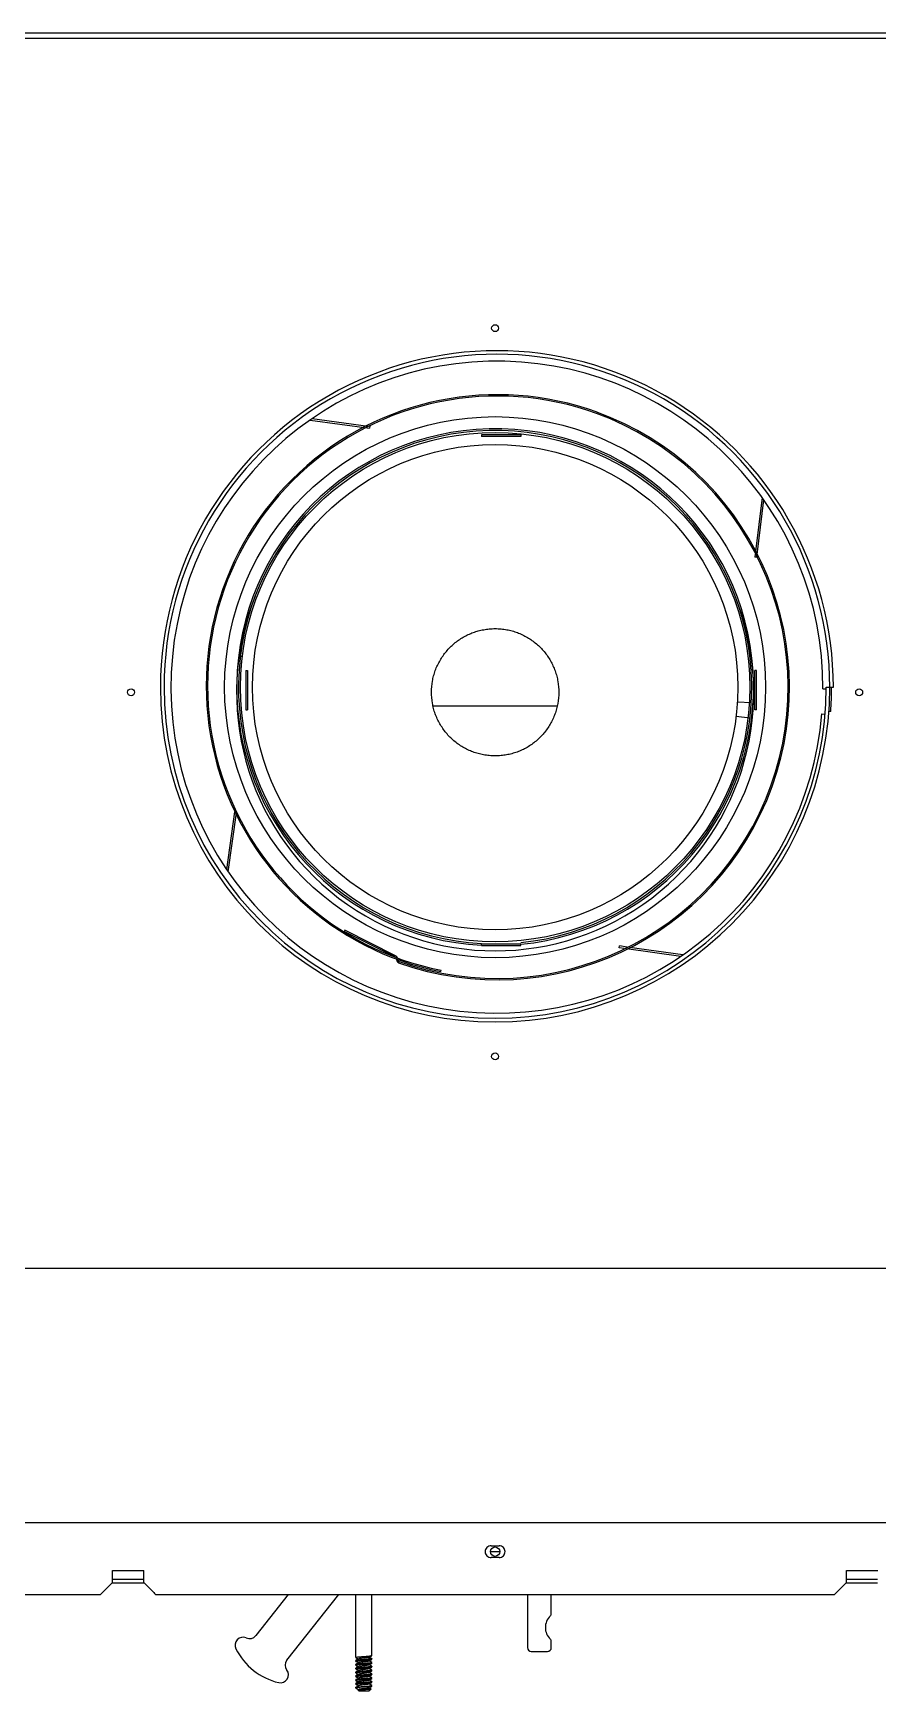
# Model space of a CAD drawing. Header units: inches. Extents: x 16 to 102.3, y 9.9 to 90.2.
# Drawn here: x 29.25 to 42.52, y 63.77 to 89.81 of the extents above; entities that cross this region are included whole.
import ezdxf

# ---------------------------------------------------------------- set-up
doc = ezdxf.new("R2010")
doc.units = ezdxf.units.IN
doc.header["$LTSCALE"] = 6.6
doc.header["$MEASUREMENT"] = 0
doc.layers.get('0').update_dxf_attribs({"linetype": 'CONTINUOUS'})

msp = doc.modelspace()

# ---------------------------------------------------------------- linework, layer by layer
at = {"color": 3, "linetype": 'CONTINUOUS'}
for p, q in [((16.591, 89.733), (56.423, 89.733)), ((51.007, 89.814), (22.007, 89.814)), ((33.632, 83.759), (34.512, 83.641)), ((36.913, 83.506), (36.293, 83.506)), ((40.726, 82.484), (40.62, 81.623)), ((40.615, 81.585), (40.614, 81.579)), ((32.589, 79.802), (32.589, 79.182)), ((40.616, 79.182), (40.616, 79.802)), ((32.29, 76.673), (32.418, 77.583)), ((34.932, 75.302), (34.136, 75.701)), ((36.293, 75.479), (36.913, 75.479)), ((38.534, 75.435), (38.456, 75.446)), ((39.423, 75.309), (38.572, 75.43)), ((36.434, 65.959), (36.581, 65.959)), ((36.445, 66.052), (36.57, 66.052)), ((30.494, 65.66), (30.988, 65.66)), ((30.494, 65.472), (30.494, 65.66)), ((30.988, 65.472), (30.988, 65.66)), ((36.57, 65.864), (36.445, 65.864)), ((42.027, 65.66), (42.519, 65.66)), ((42.027, 65.472), (42.027, 65.66)), ((30.988, 65.521), (30.498, 65.521)), ((30.498, 65.47), (30.988, 65.47)), ((42.517, 65.521), (42.027, 65.521)), ((42.027, 65.47), (42.517, 65.47)), ((22.75, 65.285), (30.309, 65.285)), ((31.173, 65.285), (41.841, 65.285)), ((33.255, 65.285), (32.746, 64.639)), ((33.236, 64.252), (34.052, 65.285))]:
    msp.add_line(p, q, dxfattribs=at)
at = {"color": 7, "linetype": 'CONTINUOUS'}
for p, q in [((33.599, 83.735), (34.532, 83.61)), ((34.536, 83.638), (34.532, 83.61)), ((36.293, 83.506), (36.293, 83.478)), ((36.913, 83.478), (36.293, 83.478)), ((36.913, 83.506), (36.913, 83.478)), ((40.702, 82.517), (40.597, 81.67)), ((40.593, 81.631), (40.587, 81.583)), ((40.614, 81.579), (40.587, 81.583)), ((32.534, 80.016), (32.504, 80.02)), ((32.589, 79.802), (32.617, 79.802)), ((32.617, 79.802), (32.617, 79.182)), ((40.616, 79.802), (40.588, 79.802)), ((40.588, 79.182), (40.588, 79.802)), ((41.657, 79.511), (41.708, 79.511)), ((41.709, 79.539), (41.765, 79.539)), ((41.765, 79.538), (41.821, 79.538)), ((32.589, 79.182), (32.617, 79.182)), ((35.534, 79.246), (37.481, 79.246)), ((40.314, 79.311), (40.532, 79.298)), ((40.616, 79.182), (40.588, 79.182)), ((40.293, 79.084), (40.511, 79.058)), ((41.64, 79.12), (41.692, 79.116)), ((41.779, 79.157), (41.751, 79.159)), ((32.313, 76.639), (32.443, 77.563)), ((34.146, 75.72), (34.136, 75.701)), ((34.941, 75.321), (34.146, 75.72)), ((36.293, 75.479), (36.293, 75.507)), ((36.293, 75.507), (36.913, 75.507)), ((36.913, 75.479), (36.913, 75.507)), ((38.456, 75.446), (38.46, 75.474)), ((38.581, 75.457), (38.46, 75.474)), ((39.457, 75.332), (38.619, 75.451)), ((34.992, 75.21), (34.999, 75.23)), ((35.654, 75.071), (35.658, 75.092)), ((18.724, 70.414), (54.291, 70.414)), ((18.724, 66.414), (54.291, 66.414)), ((34.319, 64.296), (34.319, 65.285)), ((34.569, 64.323), (34.569, 65.285)), ((37.015, 65.285), (37.015, 64.451)), ((37.39, 64.989), (37.39, 65.285)), ((34.32, 64.336), (34.319, 64.336)), ((37.075, 64.391), (37.33, 64.391)), ((37.39, 64.451), (37.39, 64.544)), ((34.32, 64.295), (34.319, 64.296)), ((34.32, 64.247), (34.319, 64.246)), ((34.319, 64.236), (34.319, 64.246)), ((34.32, 64.235), (34.319, 64.236)), ((34.32, 64.187), (34.319, 64.186)), ((34.319, 64.176), (34.319, 64.186)), ((34.32, 64.175), (34.319, 64.176)), ((34.32, 64.127), (34.319, 64.126)), ((34.319, 64.116), (34.319, 64.126)), ((34.32, 64.115), (34.319, 64.116)), ((34.32, 64.067), (34.319, 64.066)), ((34.319, 64.056), (34.319, 64.066)), ((34.555, 64.321), (34.517, 64.296)), ((34.517, 64.296), (34.555, 64.271)), ((34.53, 64.3), (34.569, 64.323)), ((34.567, 64.282), (34.569, 64.279)), ((34.568, 64.265), (34.569, 64.266)), ((34.568, 64.217), (34.569, 64.216)), ((34.568, 64.205), (34.569, 64.206)), ((34.568, 64.157), (34.569, 64.156)), ((34.568, 64.097), (34.569, 64.096)), ((34.568, 64.085), (34.569, 64.086)), ((34.569, 64.266), (34.569, 64.279)), ((34.569, 64.206), (34.569, 64.216)), ((34.569, 64.146), (34.569, 64.156)), ((34.569, 64.086), (34.569, 64.096)), ((34.32, 64.055), (34.319, 64.056)), ((34.32, 64.007), (34.319, 64.006)), ((34.319, 63.996), (34.319, 64.006)), ((34.32, 63.995), (34.319, 63.996)), ((34.32, 63.947), (34.319, 63.946)), ((34.319, 63.936), (34.319, 63.946)), ((34.32, 63.935), (34.319, 63.936)), ((34.319, 63.876), (34.319, 63.886)), ((34.32, 63.875), (34.319, 63.876)), ((34.319, 63.826), (34.32, 63.827)), ((34.319, 63.816), (34.319, 63.826)), ((34.319, 63.816), (34.32, 63.815)), ((34.32, 63.815), (34.335, 63.806)), ((34.335, 63.806), (34.357, 63.794)), ((34.568, 64.037), (34.569, 64.036)), ((34.568, 64.025), (34.569, 64.026)), ((34.568, 63.977), (34.569, 63.976)), ((34.568, 63.965), (34.569, 63.966)), ((34.568, 63.917), (34.569, 63.916)), ((34.568, 63.905), (34.569, 63.906)), ((34.569, 63.856), (34.568, 63.857)), ((34.569, 63.846), (34.568, 63.845)), ((34.569, 64.026), (34.569, 64.036)), ((34.569, 63.966), (34.569, 63.976)), ((34.569, 63.906), (34.569, 63.916)), ((34.569, 63.846), (34.569, 63.856)), ((34.364, 63.793), (34.352, 63.786)), ((34.368, 63.771), (34.352, 63.785)), ((34.357, 63.794), (34.361, 63.791)), ((34.368, 63.771), (34.521, 63.771)), ((34.521, 63.771), (34.558, 63.803)), ((34.558, 63.803), (34.558, 63.803))]:
    msp.add_line(p, q, dxfattribs=at)
for points in [[(34.32, 64.295), (34.335, 64.286), (34.353, 64.276), (34.361, 64.271)], [(34.364, 64.273), (34.353, 64.266), (34.335, 64.256), (34.32, 64.247)], [(34.32, 64.235), (34.335, 64.226), (34.353, 64.216), (34.361, 64.211)], [(34.364, 64.213), (34.353, 64.206), (34.335, 64.196), (34.32, 64.187)], [(34.32, 64.175), (34.335, 64.166), (34.353, 64.156), (34.361, 64.151)], [(34.364, 64.153), (34.353, 64.146), (34.335, 64.136), (34.32, 64.127)], [(34.32, 64.115), (34.335, 64.106), (34.353, 64.096), (34.361, 64.091)], [(34.364, 64.093), (34.353, 64.086), (34.335, 64.076), (34.32, 64.067)], [(34.524, 64.239), (34.536, 64.246), (34.554, 64.256), (34.568, 64.265)], [(34.524, 64.179), (34.536, 64.186), (34.554, 64.196), (34.568, 64.205)], [(34.524, 64.119), (34.536, 64.126), (34.554, 64.136), (34.568, 64.145)], [(34.524, 64.059), (34.536, 64.066), (34.554, 64.076), (34.568, 64.085)], [(34.568, 64.217), (34.553, 64.226), (34.536, 64.236), (34.528, 64.241)], [(34.568, 64.157), (34.553, 64.166), (34.536, 64.176), (34.528, 64.181)], [(34.568, 64.097), (34.553, 64.106), (34.536, 64.116), (34.528, 64.121)], [(34.567, 64.282), (34.557, 64.287), (34.54, 64.297), (34.533, 64.302)], [(34.32, 64.055), (34.335, 64.046), (34.353, 64.036), (34.361, 64.031)], [(34.364, 64.033), (34.353, 64.026), (34.335, 64.016), (34.32, 64.007)], [(34.32, 63.995), (34.335, 63.986), (34.353, 63.976), (34.361, 63.971)], [(34.364, 63.973), (34.353, 63.966), (34.335, 63.956), (34.32, 63.947)], [(34.32, 63.935), (34.335, 63.926), (34.353, 63.916), (34.361, 63.911)], [(34.364, 63.913), (34.353, 63.906), (34.335, 63.896), (34.32, 63.887)], [(34.32, 63.875), (34.335, 63.866), (34.353, 63.856), (34.361, 63.851)], [(34.364, 63.853), (34.353, 63.846), (34.335, 63.836), (34.32, 63.827)], [(34.524, 63.999), (34.536, 64.006), (34.554, 64.016), (34.568, 64.025)], [(34.524, 63.939), (34.536, 63.946), (34.554, 63.956), (34.568, 63.965)], [(34.524, 63.879), (34.536, 63.886), (34.554, 63.896), (34.568, 63.905)], [(34.524, 63.819), (34.536, 63.826), (34.554, 63.836), (34.568, 63.845)], [(34.568, 64.037), (34.553, 64.046), (34.536, 64.056), (34.528, 64.061)], [(34.568, 63.977), (34.553, 63.986), (34.536, 63.996), (34.528, 64.001)], [(34.568, 63.917), (34.553, 63.926), (34.536, 63.936), (34.528, 63.941)], [(34.568, 63.857), (34.553, 63.866), (34.535, 63.876), (34.528, 63.881)], [(34.558, 63.803), (34.535, 63.816), (34.528, 63.821)]]:
    msp.add_lwpolyline(points, dxfattribs=at)
at = {"color": 3, "linetype": 'CONTINUOUS'}
for centre, radius in [((36.507, 85.179), 0.0545), ((36.507, 79.539), 4.25), ((30.787, 79.459), 0.0545), ((42.227, 79.459), 0.0545), ((36.507, 73.739), 0.0545), ((36.507, 65.958), 0.0735)]:
    msp.add_circle(centre, radius, dxfattribs=at)
at = {"color": 7, "linetype": 'CONTINUOUS'}
for radius in [4.002, 3.813]:
    msp.add_circle((36.507, 79.539), radius, dxfattribs=at)
for centre, radius, start, end in [((36.535, 79.539), 5.286, 359.9863, 180), ((36.535, 79.539), 5.23, 359.9863, 180), ((36.535, 79.539), 5.122, 359.6868, 355.3132), ((36.543, 79.559), 4.554, 70, 258.8021), ((36.507, 79.539), 4.06, 275.749, 266.9618), ((36.535, 79.539), 4.575, 250.374, 70), ((36.507, 79.539), 4.032, 275.7444, 266.9521), ((36.507, 79.539), 5.258, 180, 360), ((36.507, 79.539), 5.202, 180, 360), ((34.911, 75.26), 0.068, 20.3346, 63.374), ((35.009, 75.258), 0.03, 178.8149, 250.374), ((37.546, 64.766), 0.25, 134.1688, 225.8312), ((37.33, 64.989), 0.06, 314.1688, 360), ((37.33, 64.544), 0.06, 0, 45.8312), ((37.075, 64.451), 0.06, 180, 270), ((37.33, 64.451), 0.06, 270, 360)]:
    msp.add_arc(centre, radius, start, end, dxfattribs=at)
at = {"color": 3, "linetype": 'CONTINUOUS'}
for centre, radius, start, end in [((36.543, 79.559), 4.575, 70, 258.8021), ((36.535, 79.539), 4.596, 250.374, 70), ((36.507, 79.459), 4.062, 158.1968, 21.8216), ((36.535, 79.539), 5.258, 355.833, 359.9863), ((35.009, 75.258), 0.051, 178.8149, 250.374), ((32.546, 64.488), 0.125, 66.1735, 206.3191), ((32.647, 64.717), 0.125, 246.1735, 321.696), ((33.331, 64.876), 1, 206.3191, 257.0729), ((33.135, 64.023), 0.125, 257.0729, 37.2185), ((33.334, 64.174), 0.125, 141.696, 217.2185)]:
    msp.add_arc(centre, radius, start, end, dxfattribs=at)
for points, knots in [([(36.507, 78.459), (36.476, 78.459), (36.415, 78.462), (36.325, 78.474), (36.24, 78.494), (36.158, 78.521), (36.078, 78.555), (36.001, 78.595), (35.928, 78.642), (35.836, 78.714), (35.734, 78.817), (35.65, 78.938), (35.597, 79.041), (35.564, 79.122), (35.539, 79.205), (35.515, 79.317), (35.502, 79.461), (35.515, 79.605), (35.54, 79.718), (35.566, 79.801), (35.6, 79.882), (35.64, 79.959), (35.687, 80.033), (35.758, 80.125), (35.841, 80.208), (35.933, 80.279), (36.006, 80.326), (36.083, 80.366), (36.162, 80.399), (36.243, 80.425), (36.328, 80.444), (36.416, 80.456), (36.477, 80.459), (36.507, 80.459)], [0, 0, 0, 0, 0.029839, 0.058518, 0.086191, 0.113529, 0.141128, 0.168882, 0.196592, 0.224266, 0.279627, 0.335205, 0.363078, 0.390853, 0.418422, 0.445878, 0.500764, 0.555731, 0.583254, 0.610876, 0.638667, 0.666524, 0.694337, 0.722116, 0.777629, 0.805408, 0.833125, 0.860703, 0.887992, 0.914966, 0.942255, 0.970553, 1, 1, 1, 1]), ([(36.507, 80.459), (36.539, 80.459), (36.6, 80.455), (36.689, 80.444), (36.775, 80.424), (36.857, 80.397), (36.937, 80.363), (37.014, 80.323), (37.087, 80.275), (37.179, 80.204), (37.281, 80.1), (37.364, 79.98), (37.417, 79.876), (37.45, 79.795), (37.476, 79.713), (37.5, 79.6), (37.512, 79.456), (37.499, 79.312), (37.474, 79.2), (37.448, 79.117), (37.415, 79.036), (37.375, 78.958), (37.328, 78.885), (37.257, 78.792), (37.174, 78.71), (37.082, 78.639), (37.009, 78.592), (36.932, 78.552), (36.853, 78.519), (36.771, 78.493), (36.687, 78.474), (36.599, 78.462), (36.538, 78.459), (36.507, 78.459)], [0, 0, 0, 0, 0.029831, 0.058507, 0.086182, 0.113525, 0.141128, 0.168887, 0.196598, 0.224276, 0.279661, 0.335264, 0.363143, 0.390923, 0.418502, 0.445965, 0.500843, 0.555795, 0.583307, 0.610918, 0.638704, 0.666557, 0.694364, 0.722138, 0.777648, 0.805424, 0.833138, 0.860712, 0.888, 0.914974, 0.942264, 0.970559, 1, 1, 1, 1]), ([(36.445, 66.052), (36.433, 66.052), (36.408, 66.047), (36.377, 66.026), (36.356, 65.995), (36.351, 65.97), (36.351, 65.958)], [0, 0, 0, 0, 0.250217, 0.500057, 0.749863, 1, 1, 1, 1]), ([(36.351, 65.958), (36.351, 65.945), (36.356, 65.921), (36.377, 65.89), (36.408, 65.869), (36.433, 65.864), (36.445, 65.864)], [0, 0, 0, 0, 0.250134, 0.499943, 0.749785, 1, 1, 1, 1]), ([(36.664, 65.958), (36.664, 65.97), (36.659, 65.995), (36.638, 66.026), (36.607, 66.047), (36.582, 66.052), (36.57, 66.052)], [0, 0, 0, 0, 0.250134, 0.499943, 0.749785, 1, 1, 1, 1]), ([(36.57, 65.864), (36.582, 65.864), (36.607, 65.869), (36.638, 65.89), (36.659, 65.921), (36.664, 65.946), (36.664, 65.958)], [0, 0, 0, 0, 0.250217, 0.500057, 0.749863, 1, 1, 1, 1]), ([(30.309, 65.285), (30.329, 65.306), (30.37, 65.347), (30.432, 65.41), (30.473, 65.452), (30.494, 65.472)], [0, 0, 0, 0, 0.333288, 0.666621, 1, 1, 1, 1]), ([(30.988, 65.472), (31.008, 65.452), (31.05, 65.41), (31.112, 65.347), (31.153, 65.306), (31.173, 65.285)], [0, 0, 0, 0, 0.333293, 0.666626, 1, 1, 1, 1]), ([(41.841, 65.285), (41.862, 65.306), (41.903, 65.347), (41.965, 65.41), (42.006, 65.452), (42.027, 65.472)], [0, 0, 0, 0, 0.333374, 0.666707, 1, 1, 1, 1])]:
    msp.add_open_spline(points, degree=3, knots=knots, dxfattribs=at)
at = {"color": 7, "linetype": 'CONTINUOUS'}
for points, knots in [([(34.32, 64.296), (34.32, 64.296), (34.321, 64.3), (34.331, 64.299), (34.343, 64.303), (34.363, 64.304), (34.387, 64.307), (34.415, 64.309), (34.434, 64.31), (34.444, 64.311)], [0, 0, 0, 0, 0.010125, 0.0706, 0.182209, 0.339283, 0.536977, 0.763722, 1, 1, 1, 1]), ([(34.444, 64.261), (34.434, 64.26), (34.415, 64.259), (34.387, 64.257), (34.363, 64.254), (34.343, 64.253), (34.331, 64.249), (34.321, 64.25), (34.32, 64.247)], [0, 0, 0, 0, 0.2388, 0.467966, 0.66777, 0.82652, 0.939321, 1, 1, 1, 1]), ([(34.32, 64.236), (34.32, 64.236), (34.32, 64.239), (34.331, 64.239), (34.342, 64.243), (34.363, 64.244), (34.387, 64.247), (34.415, 64.249), (34.434, 64.25), (34.444, 64.251)], [0, 0, 0, 0, 0.007987, 0.066875, 0.180616, 0.338813, 0.53498, 0.761766, 1, 1, 1, 1]), ([(34.444, 64.201), (34.434, 64.2), (34.415, 64.199), (34.387, 64.197), (34.363, 64.194), (34.342, 64.193), (34.331, 64.189), (34.321, 64.189), (34.32, 64.187)], [0, 0, 0, 0, 0.240813, 0.470054, 0.668345, 0.828254, 0.943227, 1, 1, 1, 1]), ([(34.32, 64.176), (34.32, 64.176), (34.321, 64.18), (34.331, 64.179), (34.343, 64.183), (34.364, 64.184), (34.388, 64.187), (34.415, 64.189), (34.435, 64.19), (34.444, 64.191)], [0, 0, 0, 0, 0.010075, 0.070693, 0.184515, 0.343463, 0.541293, 0.765154, 1, 1, 1, 1]), ([(34.444, 64.141), (34.435, 64.14), (34.415, 64.139), (34.388, 64.137), (34.364, 64.134), (34.343, 64.133), (34.331, 64.129), (34.321, 64.13), (34.32, 64.127)], [0, 0, 0, 0, 0.237349, 0.463595, 0.663533, 0.824175, 0.93921, 1, 1, 1, 1]), ([(34.32, 64.116), (34.32, 64.116), (34.32, 64.119), (34.331, 64.119), (34.342, 64.123), (34.363, 64.124), (34.387, 64.127), (34.415, 64.129), (34.434, 64.13), (34.444, 64.131)], [0, 0, 0, 0, 0.007886, 0.066443, 0.17975, 0.337467, 0.534305, 0.761666, 1, 1, 1, 1]), ([(34.444, 64.081), (34.434, 64.08), (34.415, 64.079), (34.387, 64.077), (34.363, 64.074), (34.342, 64.073), (34.331, 64.069), (34.321, 64.069), (34.32, 64.067)], [0, 0, 0, 0, 0.240924, 0.470756, 0.669733, 0.829163, 0.943702, 1, 1, 1, 1]), ([(34.32, 64.056), (34.32, 64.056), (34.321, 64.06), (34.331, 64.059), (34.343, 64.063), (34.364, 64.064), (34.388, 64.067), (34.415, 64.069), (34.435, 64.07), (34.444, 64.071)], [0, 0, 0, 0, 0.009927, 0.070602, 0.184858, 0.344138, 0.541873, 0.764972, 1, 1, 1, 1]), ([(34.517, 64.296), (34.512, 64.295), (34.502, 64.293), (34.485, 64.291), (34.466, 64.288), (34.444, 64.286), (34.423, 64.284), (34.403, 64.281), (34.386, 64.279), (34.374, 64.276), (34.367, 64.275), (34.364, 64.273), (34.364, 64.273)], [0, 0, 0, 0, 0.085258, 0.198271, 0.331078, 0.47414, 0.617127, 0.749714, 0.86238, 0.947193, 0.998775, 1, 1, 1, 1]), ([(34.525, 64.239), (34.523, 64.237), (34.516, 64.237), (34.505, 64.233), (34.488, 64.231), (34.469, 64.229), (34.447, 64.226), (34.426, 64.224), (34.406, 64.221), (34.388, 64.219), (34.375, 64.216), (34.368, 64.215), (34.365, 64.213), (34.364, 64.213)], [0, 0, 0, 0, 0.042365, 0.119057, 0.223011, 0.346948, 0.481979, 0.618358, 0.746234, 0.856412, 0.941098, 0.994756, 1, 1, 1, 1]), ([(34.525, 64.179), (34.524, 64.178), (34.516, 64.177), (34.507, 64.174), (34.49, 64.172), (34.472, 64.169), (34.45, 64.167), (34.429, 64.164), (34.408, 64.162), (34.391, 64.159), (34.376, 64.157), (34.369, 64.155), (34.365, 64.153), (34.364, 64.153)], [0, 0, 0, 0, 0.033231, 0.105705, 0.206356, 0.328186, 0.462474, 0.599531, 0.729457, 0.842898, 0.931799, 0.990218, 1, 1, 1, 1]), ([(34.475, 64.11), (34.468, 64.109), (34.453, 64.107), (34.432, 64.105), (34.411, 64.102), (34.393, 64.1), (34.378, 64.097), (34.37, 64.095), (34.365, 64.094), (34.364, 64.093)], [0, 0, 0, 0, 0.193086, 0.392242, 0.58308, 0.75185, 0.886531, 0.97797, 1, 1, 1, 1]), ([(34.444, 64.311), (34.453, 64.312), (34.471, 64.313), (34.496, 64.315), (34.519, 64.317), (34.538, 64.319), (34.55, 64.321), (34.555, 64.321)], [0, 0, 0, 0, 0.242879, 0.478461, 0.689532, 0.86433, 1, 1, 1, 1]), ([(34.555, 64.271), (34.55, 64.271), (34.538, 64.269), (34.519, 64.267), (34.496, 64.265), (34.471, 64.263), (34.453, 64.262), (34.444, 64.261)], [0, 0, 0, 0, 0.13567, 0.310468, 0.521539, 0.757121, 1, 1, 1, 1]), ([(34.444, 64.251), (34.454, 64.252), (34.474, 64.253), (34.501, 64.255), (34.525, 64.258), (34.546, 64.259), (34.557, 64.263), (34.568, 64.263), (34.568, 64.265)], [0, 0, 0, 0, 0.239047, 0.464465, 0.661971, 0.823625, 0.940435, 1, 1, 1, 1]), ([(34.569, 64.216), (34.569, 64.216), (34.568, 64.213), (34.558, 64.213), (34.546, 64.209), (34.525, 64.208), (34.501, 64.205), (34.474, 64.203), (34.454, 64.202), (34.444, 64.201)], [0, 0, 0, 0, 0.008788, 0.069478, 0.185057, 0.345007, 0.540432, 0.763473, 1, 1, 1, 1]), ([(34.444, 64.191), (34.454, 64.192), (34.474, 64.193), (34.502, 64.195), (34.526, 64.198), (34.546, 64.199), (34.558, 64.203), (34.568, 64.203), (34.568, 64.205)], [0, 0, 0, 0, 0.241322, 0.471927, 0.671549, 0.828962, 0.941348, 1, 1, 1, 1]), ([(34.569, 64.156), (34.569, 64.156), (34.568, 64.153), (34.558, 64.153), (34.546, 64.149), (34.526, 64.148), (34.502, 64.145), (34.474, 64.143), (34.454, 64.142), (34.444, 64.141)], [0, 0, 0, 0, 0.008945, 0.068583, 0.179783, 0.335536, 0.533052, 0.761224, 1, 1, 1, 1]), ([(34.444, 64.131), (34.45, 64.131), (34.46, 64.132), (34.476, 64.133), (34.486, 64.134), (34.491, 64.135)], [0, 0, 0, 0, 0.340844, 0.675857, 1, 1, 1, 1]), ([(34.444, 64.071), (34.454, 64.072), (34.474, 64.073), (34.502, 64.075), (34.526, 64.078), (34.546, 64.079), (34.558, 64.083), (34.568, 64.083), (34.568, 64.085)], [0, 0, 0, 0, 0.241269, 0.471832, 0.671419, 0.828798, 0.941636, 1, 1, 1, 1]), ([(34.491, 64.085), (34.486, 64.084), (34.476, 64.083), (34.46, 64.082), (34.45, 64.081), (34.444, 64.081)], [0, 0, 0, 0, 0.324143, 0.659156, 1, 1, 1, 1]), ([(34.525, 64.119), (34.524, 64.118), (34.517, 64.117), (34.509, 64.114), (34.493, 64.112), (34.482, 64.111), (34.475, 64.11)], [0, 0, 0, 0, 0.07586, 0.296939, 0.612224, 1, 1, 1, 1]), ([(34.491, 64.135), (34.5, 64.135), (34.515, 64.137), (34.536, 64.139), (34.553, 64.141), (34.561, 64.142), (34.568, 64.144), (34.568, 64.145)], [0, 0, 0, 0, 0.324716, 0.60188, 0.818974, 0.962217, 1, 1, 1, 1]), ([(34.569, 64.096), (34.569, 64.096), (34.57, 64.095), (34.562, 64.093), (34.553, 64.091), (34.536, 64.089), (34.515, 64.087), (34.5, 64.085), (34.491, 64.085)], [0, 0, 0, 0, 0.005332, 0.066308, 0.205305, 0.415963, 0.684911, 1, 1, 1, 1]), ([(34.53, 64.3), (34.529, 64.299), (34.523, 64.298), (34.52, 64.297), (34.517, 64.296)], [0, 0, 0, 0, 0.287081, 1, 1, 1, 1]), ([(34.555, 64.321), (34.558, 64.322), (34.561, 64.322), (34.569, 64.323), (34.569, 64.323)], [0, 0, 0, 0, 0.750448, 1, 1, 1, 1]), ([(34.569, 64.279), (34.569, 64.279), (34.569, 64.277), (34.563, 64.273), (34.558, 64.272), (34.555, 64.271)], [0, 0, 0, 0, 0.028825, 0.346857, 1, 1, 1, 1]), ([(34.568, 64.145), (34.569, 64.145), (34.569, 64.145), (34.569, 64.146), (34.569, 64.146)], [0, 0, 0, 0, 0.820148, 1, 1, 1, 1]), ([(34.569, 64.323), (34.569, 64.323), (34.569, 64.323), (34.569, 64.323), (34.569, 64.323)], [0, 0, 0, 0, 0.844886, 1, 1, 1, 1]), ([(34.444, 64.021), (34.435, 64.02), (34.415, 64.019), (34.388, 64.017), (34.364, 64.014), (34.343, 64.013), (34.331, 64.009), (34.321, 64.01), (34.32, 64.007)], [0, 0, 0, 0, 0.23753, 0.463005, 0.662844, 0.82382, 0.939293, 1, 1, 1, 1]), ([(34.32, 63.996), (34.32, 63.996), (34.32, 63.999), (34.331, 63.999), (34.342, 64.003), (34.363, 64.004), (34.387, 64.007), (34.415, 64.009), (34.434, 64.01), (34.444, 64.011)], [0, 0, 0, 0, 0.008616, 0.067984, 0.18009, 0.335932, 0.533438, 0.761481, 1, 1, 1, 1]), ([(34.444, 63.961), (34.434, 63.96), (34.415, 63.959), (34.387, 63.957), (34.363, 63.954), (34.342, 63.953), (34.331, 63.949), (34.321, 63.949), (34.32, 63.947)], [0, 0, 0, 0, 0.241071, 0.471554, 0.671174, 0.828684, 0.94199, 1, 1, 1, 1]), ([(34.32, 63.936), (34.32, 63.936), (34.319, 63.938), (34.329, 63.939), (34.339, 63.942), (34.358, 63.944), (34.38, 63.946), (34.397, 63.947), (34.406, 63.948)], [0, 0, 0, 0, 0.00816, 0.07882, 0.223619, 0.433149, 0.696577, 1, 1, 1, 1]), ([(34.406, 63.898), (34.397, 63.897), (34.38, 63.896), (34.358, 63.894), (34.339, 63.892), (34.33, 63.889), (34.321, 63.889), (34.32, 63.888)], [0, 0, 0, 0, 0.309793, 0.578751, 0.79268, 0.940519, 1, 1, 1, 1]), ([(34.32, 63.876), (34.32, 63.876), (34.32, 63.879), (34.331, 63.879), (34.342, 63.883), (34.363, 63.884), (34.387, 63.887), (34.415, 63.889), (34.434, 63.89), (34.444, 63.891)], [0, 0, 0, 0, 0.008768, 0.068277, 0.179975, 0.33569, 0.533239, 0.761373, 1, 1, 1, 1]), ([(34.32, 63.888), (34.32, 63.887), (34.32, 63.887), (34.32, 63.886), (34.32, 63.886)], [0, 0, 0, 0, 0.603138, 1, 1, 1, 1]), ([(34.568, 63.845), (34.568, 63.845), (34.567, 63.842), (34.557, 63.843), (34.544, 63.839), (34.523, 63.838), (34.498, 63.835), (34.47, 63.833), (34.44, 63.831), (34.411, 63.828), (34.383, 63.826), (34.36, 63.824), (34.34, 63.822), (34.33, 63.819), (34.319, 63.818), (34.32, 63.816), (34.32, 63.816)], [0, 0, 0, 0, 0.000424, 0.03296, 0.092261, 0.175249, 0.277156, 0.39202, 0.513058, 0.633092, 0.745111, 0.842527, 0.91965, 0.972087, 0.99744, 1, 1, 1, 1]), ([(34.322, 63.828), (34.325, 63.83), (34.333, 63.83), (34.349, 63.833), (34.369, 63.835), (34.394, 63.837), (34.422, 63.839), (34.451, 63.842), (34.48, 63.844), (34.506, 63.846), (34.529, 63.848), (34.549, 63.85), (34.559, 63.853), (34.569, 63.853), (34.569, 63.856), (34.569, 63.856)], [0, 0, 0, 0, 0.038334, 0.101671, 0.18676, 0.288955, 0.402583, 0.521301, 0.638504, 0.747649, 0.84266, 0.918282, 0.970442, 0.996819, 1, 1, 1, 1]), ([(34.525, 64.059), (34.524, 64.058), (34.518, 64.057), (34.511, 64.055), (34.495, 64.052), (34.477, 64.05), (34.457, 64.047), (34.435, 64.045), (34.414, 64.042), (34.396, 64.04), (34.38, 64.038), (34.371, 64.035), (34.365, 64.034), (34.364, 64.033)], [0, 0, 0, 0, 0.015859, 0.079553, 0.173076, 0.290066, 0.422186, 0.559917, 0.693308, 0.812741, 0.909687, 0.977475, 1, 1, 1, 1]), ([(34.524, 63.999), (34.524, 63.999), (34.519, 63.997), (34.512, 63.995), (34.498, 63.993), (34.48, 63.99), (34.46, 63.988), (34.438, 63.985), (34.417, 63.983), (34.398, 63.98), (34.382, 63.978), (34.372, 63.975), (34.365, 63.974), (34.364, 63.973)], [0, 0, 0, 0, 0.010278, 0.06918, 0.15851, 0.272283, 0.402419, 0.539549, 0.673766, 0.795388, 0.895709, 0.967762, 1, 1, 1, 1]), ([(34.419, 63.923), (34.413, 63.922), (34.401, 63.921), (34.385, 63.919), (34.373, 63.915), (34.366, 63.915), (34.364, 63.913)], [0, 0, 0, 0, 0.35118, 0.647154, 0.868088, 1, 1, 1, 1]), ([(34.525, 63.879), (34.524, 63.878), (34.517, 63.877), (34.509, 63.874), (34.493, 63.872), (34.475, 63.87), (34.455, 63.867), (34.434, 63.865), (34.413, 63.862), (34.395, 63.86), (34.38, 63.858), (34.371, 63.855), (34.365, 63.854), (34.364, 63.853)], [0, 0, 0, 0, 0.025562, 0.092614, 0.187389, 0.303649, 0.433456, 0.567864, 0.697589, 0.81369, 0.908242, 0.975025, 1, 1, 1, 1]), ([(34.524, 63.819), (34.522, 63.817), (34.516, 63.817), (34.504, 63.813), (34.488, 63.811), (34.469, 63.809), (34.448, 63.806), (34.427, 63.804), (34.407, 63.802), (34.39, 63.799), (34.376, 63.797), (34.369, 63.795), (34.365, 63.793), (34.364, 63.793)], [0, 0, 0, 0, 0.046078, 0.122636, 0.225058, 0.346478, 0.478568, 0.612214, 0.738186, 0.84782, 0.933682, 0.99031, 1, 1, 1, 1]), ([(34.406, 63.948), (34.41, 63.948), (34.419, 63.949), (34.431, 63.95), (34.44, 63.951), (34.444, 63.951)], [0, 0, 0, 0, 0.327315, 0.661739, 1, 1, 1, 1]), ([(34.444, 63.901), (34.44, 63.901), (34.431, 63.9), (34.419, 63.899), (34.41, 63.898), (34.406, 63.898)], [0, 0, 0, 0, 0.338261, 0.672685, 1, 1, 1, 1]), ([(34.524, 63.939), (34.524, 63.939), (34.521, 63.937), (34.514, 63.936), (34.5, 63.933), (34.483, 63.931), (34.463, 63.928), (34.441, 63.926), (34.427, 63.924), (34.419, 63.923)], [0, 0, 0, 0, 0.008665, 0.091323, 0.221279, 0.390013, 0.585585, 0.79393, 1, 1, 1, 1]), ([(34.569, 64.036), (34.569, 64.036), (34.568, 64.033), (34.558, 64.033), (34.546, 64.029), (34.526, 64.028), (34.502, 64.025), (34.474, 64.023), (34.454, 64.022), (34.444, 64.021)], [0, 0, 0, 0, 0.008792, 0.068312, 0.179958, 0.335674, 0.533153, 0.76128, 1, 1, 1, 1]), ([(34.444, 64.011), (34.454, 64.012), (34.473, 64.013), (34.501, 64.015), (34.525, 64.018), (34.545, 64.019), (34.558, 64.023), (34.567, 64.023), (34.568, 64.025)], [0, 0, 0, 0, 0.237736, 0.462554, 0.662156, 0.823464, 0.939391, 1, 1, 1, 1]), ([(34.569, 63.976), (34.569, 63.976), (34.568, 63.972), (34.558, 63.973), (34.545, 63.969), (34.525, 63.968), (34.501, 63.965), (34.473, 63.963), (34.454, 63.962), (34.444, 63.961)], [0, 0, 0, 0, 0.009729, 0.070497, 0.185204, 0.344813, 0.542314, 0.764766, 1, 1, 1, 1]), ([(34.444, 63.951), (34.454, 63.952), (34.474, 63.953), (34.502, 63.955), (34.526, 63.958), (34.547, 63.96), (34.558, 63.963), (34.568, 63.963), (34.569, 63.965)], [0, 0, 0, 0, 0.241073, 0.471457, 0.671098, 0.830095, 0.944126, 1, 1, 1, 1]), ([(34.569, 63.916), (34.569, 63.916), (34.569, 63.913), (34.558, 63.913), (34.547, 63.91), (34.526, 63.908), (34.502, 63.905), (34.474, 63.903), (34.454, 63.902), (34.444, 63.901)], [0, 0, 0, 0, 0.00782, 0.066055, 0.178856, 0.336139, 0.533626, 0.761527, 1, 1, 1, 1]), ([(34.444, 63.891), (34.454, 63.892), (34.473, 63.893), (34.501, 63.895), (34.525, 63.898), (34.546, 63.899), (34.558, 63.903), (34.567, 63.903), (34.568, 63.905)], [0, 0, 0, 0, 0.237577, 0.462964, 0.662761, 0.823797, 0.939319, 1, 1, 1, 1]), ([(34.352, 63.786), (34.352, 63.787), (34.36, 63.787), (34.367, 63.789), (34.382, 63.79), (34.4, 63.791), (34.422, 63.792), (34.437, 63.793), (34.444, 63.794)], [0, 0, 0, 0, 0.047288, 0.154487, 0.311873, 0.513273, 0.746662, 1, 1, 1, 1]), ([(34.352, 63.785), (34.352, 63.785), (34.352, 63.786), (34.352, 63.786), (34.352, 63.786)], [0, 0, 0, 0, 0.758227, 1, 1, 1, 1]), ([(34.444, 63.794), (34.453, 63.794), (34.471, 63.795), (34.496, 63.796), (34.517, 63.798), (34.537, 63.799), (34.547, 63.802), (34.558, 63.8), (34.558, 63.802), (34.558, 63.802)], [0, 0, 0, 0, 0.233287, 0.458001, 0.659114, 0.82305, 0.9386, 0.997837, 1, 1, 1, 1])]:
    msp.add_open_spline(points, degree=3, knots=knots, dxfattribs=at)
msp.add_open_spline([(34.321, 63.827), (34.321, 63.827), (34.321, 63.828), (34.322, 63.828)], degree=3, dxfattribs=at)

doc.saveas('drawing.dxf')
